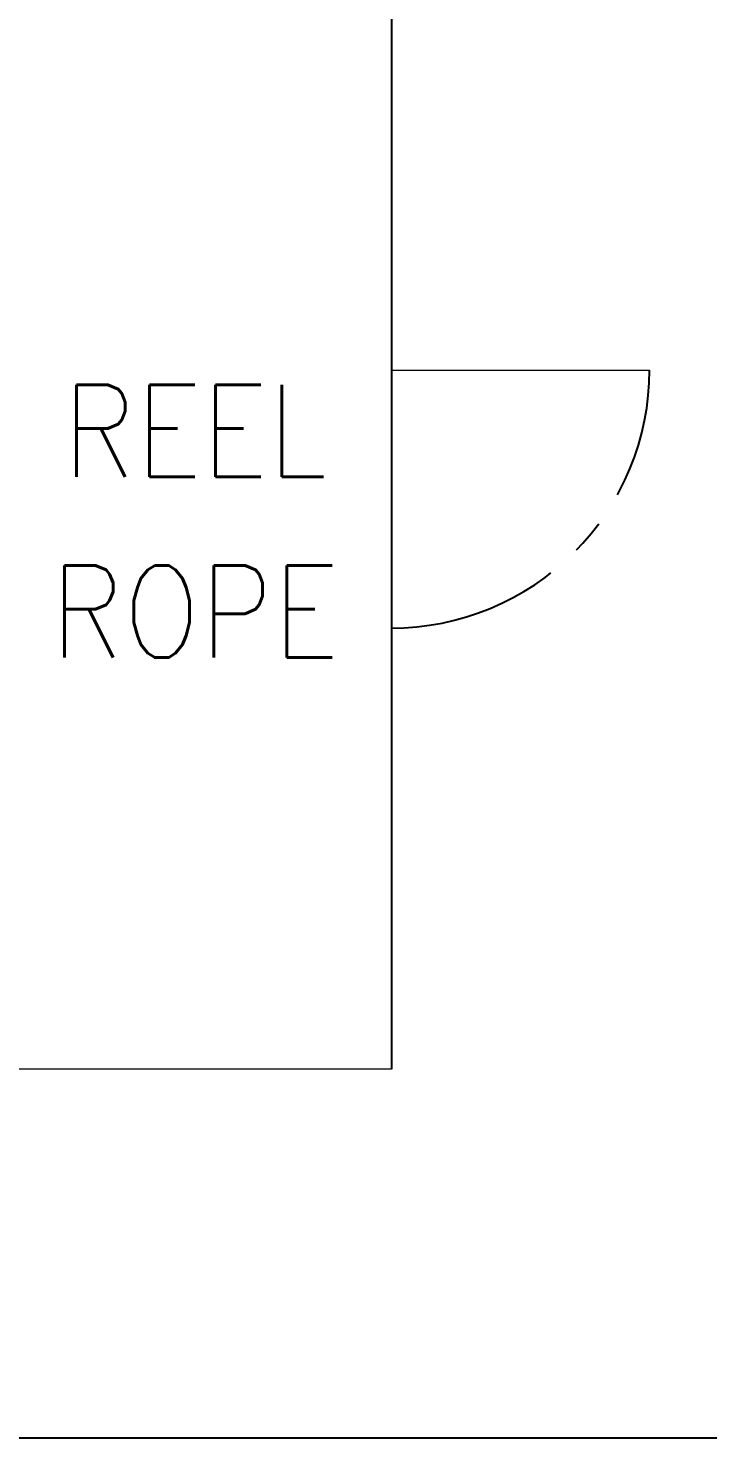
# Model space of a CAD drawing. Extents: x 475189 to 476029, y 1007718 to 1008015.
# Drawn here: x 475691.27 to 475701.15, y 1007825.02 to 1007845.52 of the extents above; entities that cross this region are included whole.
import ezdxf
from ezdxf.enums import TextEntityAlignment as Align

# ---------------------------------------------------------------- set-up
doc = ezdxf.new("R2010")
doc.units = 0
doc.header["$LTSCALE"] = 2
doc.header["$MEASUREMENT"] = 0
doc.linetypes.add('CENTER', pattern=[2, 1.25, -0.25, 0.25, -0.25])
doc.layers.get('0').update_dxf_attribs({"linetype": 'CONTINUOUS', "lineweight": 0})
doc.layers.add('R.B', color=6, linetype='CONTINUOUS', lineweight=0)
doc.layers.add('TEXT', color=1, linetype='CONTINUOUS', lineweight=0)
doc.layers.add('RED-1', color=1, linetype='CONTINUOUS')
doc.layers.add('Ref-1', color=6, linetype='CENTER')
doc.styles.add('ROMANS', font='ROMANS.SHX')
doc.styles.add('XT03_5', font='romans', dxfattribs={"width": 0.6, "height": 87.5})

# ---------------------------------------------------------------- blocks, each defined once
blk = doc.blocks.new('EXISTING')
at = {"color": 8, "linetype": 'Continuous'}
blk.add_line((475696.554, 1007830.384), (475667.604, 1007830.384), dxfattribs=at)
at = {"color": 8, "linetype": 'ByBlock'}
blk.add_lwpolyline([(475696.554, 1007840.552), (475700.306, 1007840.552)], dxfattribs=at)
at = {"layer": 'RED-1', "color": 8}
for p, q in [((475696.554, 1007847.539), (475696.554, 1007830.384)), ((475667.604, 1007825.023), (475756.813, 1007825.023))]:
    blk.add_line(p, q, dxfattribs=at)
at = {"layer": 'Ref-1', "color": 8}
blk.add_lwpolyline([(475700.306, 1007840.552, -0.414214), (475696.554, 1007836.8)], format="xyb", dxfattribs=at)
at = {"color": 8, "style": 'ROMANS', "width": 0.88}
for s, p in [('REEL', (475693.695, 1007838.998)), ('ROPE', (475693.695, 1007836.37))]:
    blk.add_text(s, height=1.3403, dxfattribs=at).set_placement(p, align=Align.CENTER)
at = {"color": 8, "linetype": 'ByBlock', "style": 'ROMANS'}
for tag, height, width, p in [('DIRECTION', 0.536, 0.85, (475672.394, 1007828.239)), ('DN', 1.072, 0.708333, (475752.552, 1007802.238))]:
    blk.add_attdef(tag, text='', height=height, dxfattribs=dict(at, width=width)).set_placement(p, align=Align.MIDDLE_RIGHT)
at = {"color": 8, "style": 'XT03_5', "text_generation_flag": 4, "width": 0.6, "flags": 9}
for p, rotation in [((475706.595, 1007775.576), 270), ((475708.817, 1007766.103), 90)]:
    blk.add_attdef('KEYWORD', p, '', height=0.0375, rotation=rotation, dxfattribs=at)
at = {"color": 8, "style": 'XT03_5', "width": 0.6, "flags": 9}
for p, rotation in [((475708.817, 1007775.576), 270), ((475706.595, 1007766.103), 90)]:
    blk.add_attdef('KEYWORD', p, '', height=0.0375, rotation=rotation, dxfattribs=at)
at = {"layer": 'TEXT', "color": 8, "style": 'ROMANS', "width": 0.85, "flags": 8}
blk.add_attdef('WTD', text='', height=1.072, rotation=180, dxfattribs=at).set_placement((475705.173, 1007794.2), align=Align.MIDDLE_CENTER)
blk.add_attdef('WTD', text='', height=1.072, dxfattribs=at).set_placement((475731.4, 1007752.462), align=Align.MIDDLE_CENTER)

msp = doc.modelspace()

# ---------------------------------------------------------------- block references
at = {"layer": 'R.B'}
msp.add_blockref('EXISTING', (0, 0), dxfattribs=at)

doc.saveas('drawing.dxf')
